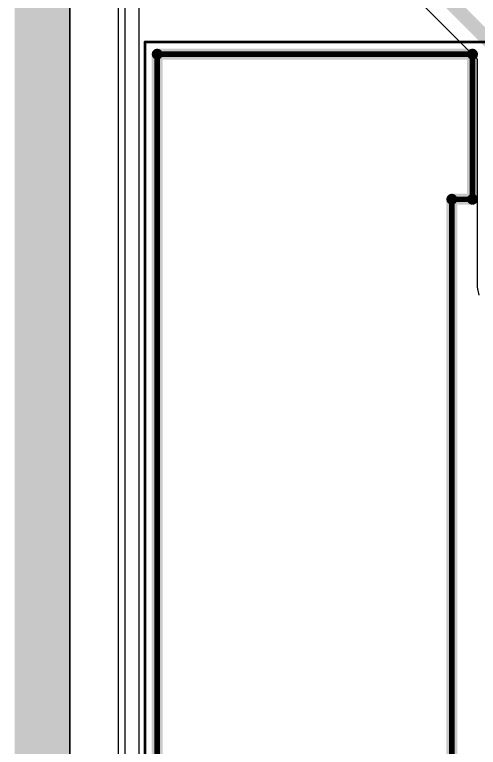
# Model space of a CAD drawing. Header units: millimetres. Extents: x 50.7 to 141.9, y 26.7 to 123.6.
# Drawn here: x 50.67 to 59.19, y 41.03 to 54.47 of the extents above; entities that cross this region are included whole.
import ezdxf

# ---------------------------------------------------------------- set-up
doc = ezdxf.new("R2010")
doc.units = ezdxf.units.MM
for name, color, linetype in [('BottomLayer', 5, 'Continuous'), ('InternalPlane1', 76, 'Continuous'), ('InternalPlane3', 216, 'Continuous'), ('Mechanical13', 56, 'Continuous'), ('Mechanical15', 56, 'Continuous'), ('MidLayer3', 90, 'Continuous'), ('MidLayer4', 156, 'Continuous'), ('TopLayer', 1, 'Continuous'), ('TopOverlay', 2, 'Continuous')]:
    doc.layers.add(name, color=color, linetype=linetype)

msp = doc.modelspace()

# ---------------------------------------------------------------- linework, layer by layer
at = {"layer": 'BottomLayer'}
for p, q in [((52.705, 27.94), (52.705, 63.627)), ((54.589, 58.232), (59.167, 53.655)), ((59.167, 53.655), (59.167, 49.473)), ((59.167, 49.473), (59.196, 49.324))]:
    msp.add_line(p, q, dxfattribs=at)
at = {"layer": 'BottomLayer', "const_width": 0.254}
msp.add_lwpolyline([(54.864, 58.507), (59.555, 53.816)], dxfattribs=at)
at = {"layer": 'InternalPlane1'}
msp.add_line((51.691, 28.45), (51.691, 64.539), dxfattribs=at)
at = {"layer": 'InternalPlane1', "const_width": 1.016}
msp.add_lwpolyline([(51.181, 28.239), (51.181, 65.049)], dxfattribs=at)
at = {"layer": 'InternalPlane3'}
msp.add_line((51.691, 28.45), (51.691, 64.539), dxfattribs=at)
at = {"layer": 'InternalPlane3', "const_width": 1.016}
msp.add_lwpolyline([(51.181, 28.239), (51.181, 65.049)], dxfattribs=at)
at = {"layer": 'Mechanical13', "const_width": 0.1}
for points in [[(53.291, 38.075), (53.291, 53.745)], [(53.291, 53.745), (59.081, 53.745)], [(59.081, 51.085), (59.081, 53.745)], [(58.701, 40.735), (58.701, 51.085)], [(58.701, 51.085), (59.081, 51.085)]]:
    msp.add_lwpolyline(points, dxfattribs=at)
at = {"layer": 'Mechanical13', "const_width": 0.05}
for points in [[(53.266, 53.745, 1), (53.316, 53.745, 1)], [(53.266, 53.745, 1), (53.316, 53.745, 1)], [(59.056, 53.745, 1), (59.106, 53.745, 1)], [(59.056, 53.745, 1), (59.106, 53.745, 1)], [(58.676, 51.085, 1), (58.726, 51.085, 1)], [(58.676, 51.085, 1), (58.726, 51.085, 1)], [(59.056, 51.085, 1), (59.106, 51.085, 1)], [(59.056, 51.085, 1), (59.106, 51.085, 1)]]:
    msp.add_lwpolyline(points, format="xyb", close=True, dxfattribs=at)
at = {"layer": 'Mechanical15', "const_width": 0.05}
for points in [[(53.066, 37.85), (53.066, 53.97)], [(53.066, 53.97), (63.411, 53.97)]]:
    msp.add_lwpolyline(points, dxfattribs=at)
at = {"layer": 'Mechanical15', "const_width": 0.025}
msp.add_lwpolyline([(53.054, 53.97, 1), (53.078, 53.97, 1)], format="xyb", close=True, dxfattribs=at)
msp.add_lwpolyline([(53.054, 53.97, 1), (53.078, 53.97, 1)], format="xyb", close=True, dxfattribs=at)
at = {"layer": 'MidLayer3'}
msp.add_line((52.959, 31.369), (52.959, 62.992), dxfattribs=at)
at = {"layer": 'MidLayer4'}
msp.add_line((52.578, 29.972), (52.578, 63.373), dxfattribs=at)
at = {"layer": 'TopLayer'}
msp.add_line((51.689, 29.083), (51.689, 64.008), dxfattribs=at)
at = {"layer": 'TopOverlay', "const_width": 0.2}
for points in [[(53.291, 53.745), (59.081, 53.745)], [(53.291, 38.075), (53.291, 53.745)], [(59.081, 51.085), (59.081, 53.745)], [(58.701, 40.735), (58.701, 51.085)], [(58.701, 51.085), (59.081, 51.085)]]:
    msp.add_lwpolyline(points, dxfattribs=at)
at = {"layer": 'TopOverlay', "const_width": 0.1}
for points in [[(53.241, 53.745, 1), (53.341, 53.745, 1)], [(53.241, 53.745, 1), (53.341, 53.745, 1)], [(59.031, 53.745, 1), (59.131, 53.745, 1)], [(59.031, 53.745, 1), (59.131, 53.745, 1)], [(58.651, 51.085, 1), (58.751, 51.085, 1)], [(58.651, 51.085, 1), (58.751, 51.085, 1)], [(59.031, 51.085, 1), (59.131, 51.085, 1)], [(59.031, 51.085, 1), (59.131, 51.085, 1)]]:
    msp.add_lwpolyline(points, format="xyb", close=True, dxfattribs=at)

doc.saveas('drawing.dxf')
